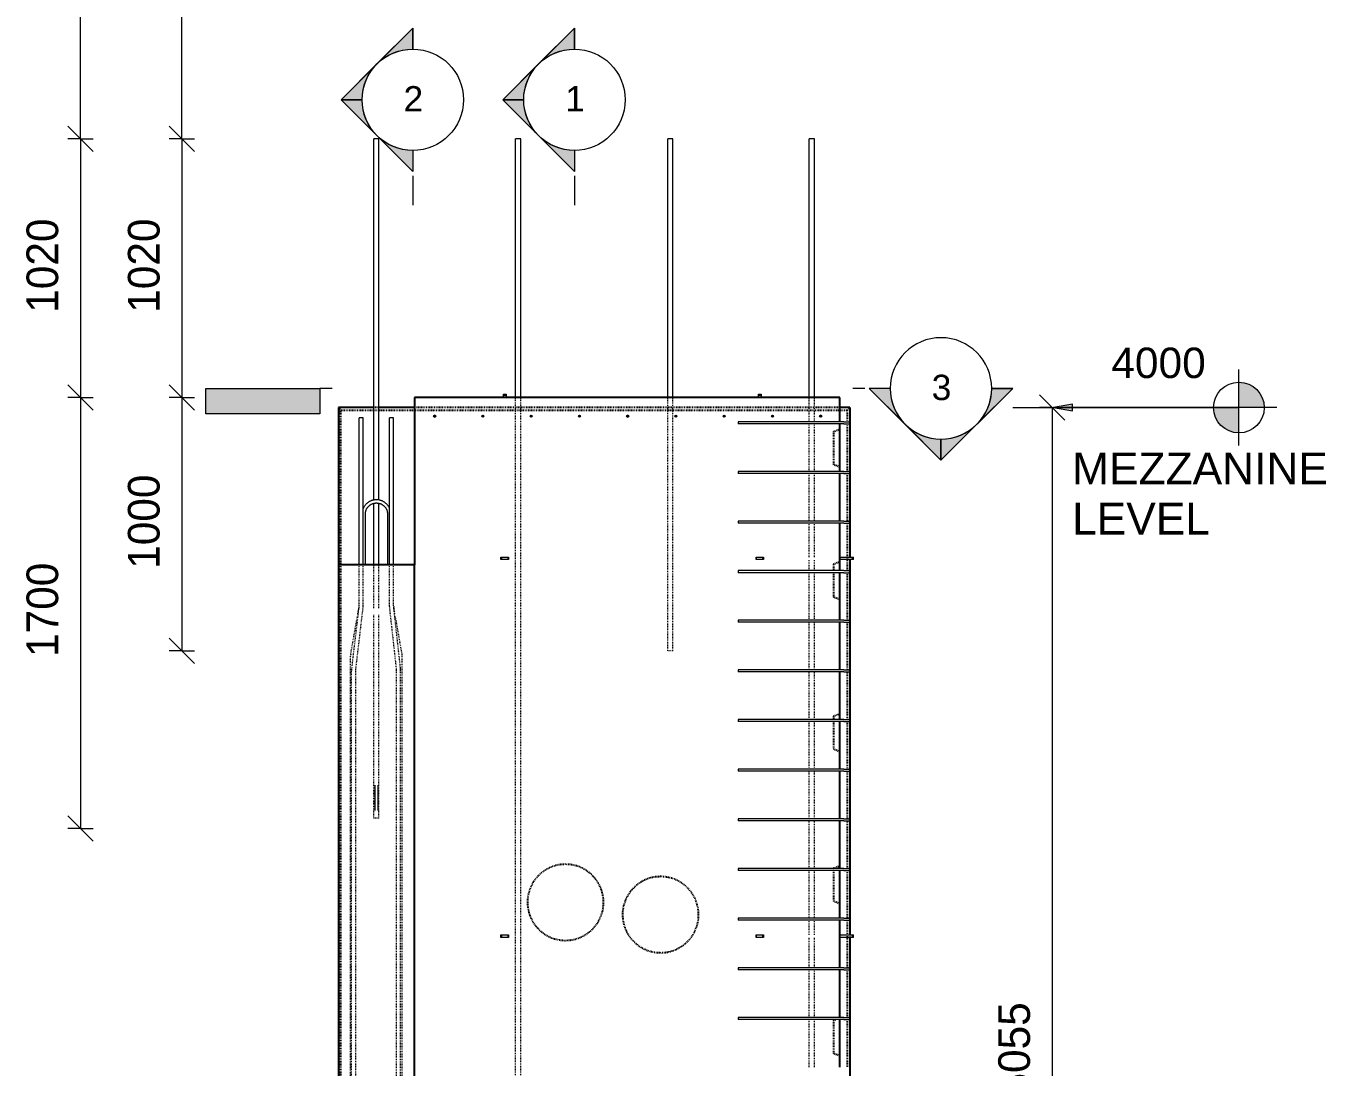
# Model space of a CAD drawing. Header units: millimetres. Extents: x 4007 to 19341, y -2650 to 9233.
# Drawn here: x 7607 to 12734, y 1059 to 5165 of the extents above; entities that cross this region are included whole.
import ezdxf

# ---------------------------------------------------------------- set-up
doc = ezdxf.new("R2010")
doc.units = ezdxf.units.MM
doc.linetypes.add('Dash', pattern=[6.36, 3.18, -3.18])
for name, color, linetype, lineweight in [('A-ANNO-DIMS', 211, 'Continuous', 9), ('A-ANNO-DIMS-50', 211, 'Continuous', 9), ('A-DETL-MBND', 5, 'Continuous', 18), ('A-GENM', 13, 'Continuous', 18), ('A-WALL', 113, 'Continuous', 25), ('A-WALL-HDLN', 110, 'Dash', 25), ('G-ANNO-DIMS', 111, 'Continuous', 9), ('G-ANNO-SYMB', 111, 'Continuous', 9), ('G-ANNO-TEXT', 231, 'Continuous', 9), ('S-RBAR', 171, 'Continuous', 18)]:
    doc.layers.add(name, color=color, linetype=linetype, lineweight=lineweight)
doc.styles.add('Arial', font='arial.ttf', dxfattribs={"height": 100})
doc.styles.add('Arial_1', font='arial.ttf', dxfattribs={"height": 125})
doc.styles.add('Arial_2', font='arial.ttf', dxfattribs={"height": 120})
doc.styles.add('Nirmala UI Semilight', font='NirmalaS.ttf', dxfattribs={"height": 125})
doc.dimstyles.new('Arrow_Filled_-_2_5_NI_UI', dxfattribs={"dimscale": 304.8, "dimtxt": 130.920493, "dimasz": 0.328084, "dimexe": 0.164042, "dimexo": 0.0625, "dimgap": 0.164042, "dimtad": 1, "dimdec": 4, "dimzin": 0, "dimdsep": 46, "dimtxsty": 'Nirmala UI Semilight', "dimblk1": 'OBLIQUE', "dimblk2": 'OBLIQUE', "dimsah": 1, "dimcen": 0.09, "dimazin": 0, "dimtfac": 1, "dimtdec": 4, "dimtix": 1, "dimtmove": 0, "dimatfit": 3, "dimfxl": 0.164042, "dimfxlon": 1, "dimtvp": 1, "dimtolj": 1, "dimtzin": 0, "dimarcsym": 2})

# ---------------------------------------------------------------- blocks, each defined once
blk = doc.blocks.new('12_7Ø_ Lifting Insert_COLUMN - 12_9Ø Lifting insert-1653057-Elevation Front')
at = {"layer": 'A-GENM'}
for p, q in [((8945.2, 3040), (8945.2, 3240)), ((9032.5, 3240), (9032.5, 3040))]:
    blk.add_line(p, q, dxfattribs=at)
at = {"layer": 'A-GENM', "flags": 128}
for points in [[(9040.7, 3262), (9039.8, 3264), (9038.8, 3266), (9037.7, 3268), (9036.5, 3269.9), (9035.3, 3271.8), (9034, 3273.7), (9032.6, 3275.4), (9031.2, 3277.2), (9029.6, 3278.8), (9028.1, 3280.4), (9026.4, 3282), (9024.7, 3283.4), (9022.9, 3284.8), (9021.1, 3286.2), (9019.2, 3287.4), (9017.3, 3288.6), (9015.4, 3289.7), (9013.4, 3290.7), (9011.3, 3291.7), (9009.2, 3292.5), (9007.1, 3293.3), (9005, 3294), (9002.8, 3294.6), (9000.6, 3295.1), (8998.4, 3295.5), (8996.2, 3295.9), (8993.9, 3296.1), (8991.7, 3296.3), (8989.4, 3296.3), (8987.2, 3296.3), (8984.9, 3296.2), (8982.7, 3296), (8980.4, 3295.7), (8978.2, 3295.3), (8976, 3294.9), (8973.8, 3294.3), (8971.7, 3293.7), (8969.5, 3292.9), (8967.4, 3292.1), (8965.4, 3291.2), (8963.3, 3290.3), (8961.3, 3289.2), (8959.4, 3288.1), (8957.5, 3286.8), (8955.6, 3285.6), (8953.8, 3284.2), (8952.1, 3282.8), (8950.4, 3281.3), (8948.8, 3279.7), (8947.3, 3278.1), (8945.8, 3276.4), (8944.3, 3274.6), (8943, 3272.8), (8941.7, 3271), (8940.5, 3269), (8939.4, 3267.1), (8938.4, 3265.1), (8937.4, 3263.1), (8936.8, 3261.6)], [(8945.2, 3240), (8945.2, 3241.7), (8945.3, 3243.5), (8945.5, 3245.2), (8945.7, 3247), (8946, 3248.7), (8946.4, 3250.4), (8946.9, 3252.1), (8947.4, 3253.7), (8948, 3255.4), (8948.6, 3257), (8949.3, 3258.6), (8950.1, 3260.2), (8950.9, 3261.7), (8951.8, 3263.2), (8952.8, 3264.6), (8953.8, 3266.1), (8954.9, 3267.4), (8956, 3268.8), (8957.2, 3270.1), (8958.4, 3271.3), (8959.7, 3272.5), (8961, 3273.6), (8962.4, 3274.7), (8963.8, 3275.8), (8965.2, 3276.7), (8966.7, 3277.6), (8968.2, 3278.5), (8969.8, 3279.3), (8971.4, 3280), (8973, 3280.7), (8974.6, 3281.3), (8976.3, 3281.8), (8978, 3282.3), (8979.7, 3282.7), (8981.4, 3283), (8983.1, 3283.3), (8984.8, 3283.5), (8986.6, 3283.6), (8988.3, 3283.6), (8990.1, 3283.6), (8991.8, 3283.5), (8993.6, 3283.4), (8995.3, 3283.2), (8997, 3282.9), (8998.7, 3282.5), (9000.4, 3282.1), (9002.1, 3281.6), (9003.7, 3281), (9005.4, 3280.4), (9007, 3279.7), (9008.5, 3278.9), (9010.1, 3278.1), (9011.6, 3277.2), (9013.1, 3276.3), (9014.5, 3275.3), (9015.9, 3274.2), (9017.2, 3273.1), (9018.5, 3272), (9019.8, 3270.7), (9021, 3269.5), (9022.1, 3268.2), (9023.2, 3266.8), (9024.3, 3265.4), (9025.3, 3264), (9026.2, 3262.5), (9027.1, 3261), (9027.9, 3259.4), (9028.6, 3257.9), (9029.3, 3256.3), (9029.9, 3254.6), (9030.5, 3253), (9031, 3251.3), (9031.4, 3249.6), (9031.7, 3247.9), (9032, 3246.2), (9032.2, 3244.4), (9032.4, 3242.7), (9032.4, 3240.9), (9032.5, 3240)]]:
    blk.add_lwpolyline(points, dxfattribs=at)
blk = doc.blocks.new('12_7Ø_ Lifting Insert_COLUMN - 12_9Ø Lifting insert-V1-Elevation Front')
at = {"layer": 'A-GENM', "flags": 128}
for points in [[(8982.5, 2170), (8982.5, 2170), (8982.5, 2169.8), (8982.5, 2169.6), (8982.5, 2169.4), (8982.5, 2169), (8982.5, 2168.6), (8982.5, 2168.1), (8982.5, 2167.5), (8982.5, 2166.8), (8982.5, 2166.1), (8982.5, 2165.2), (8982.5, 2164.3), (8982.5, 2163.4), (8982.5, 2162.4), (8982.5, 2161.3), (8982.5, 2160.1), (8982.5, 2158.9), (8982.5, 2157.6), (8982.5, 2156.2), (8982.5, 2154.8), (8982.5, 2153.4), (8982.5, 2151.9), (8982.5, 2150.3), (8982.5, 2148.7), (8982.5, 2147), (8982.5, 2145.3), (8982.5, 2143.6), (8982.5, 2141.8), (8982.5, 2140), (8982.5, 2138.1), (8982.5, 2136.2), (8982.5, 2134.3), (8982.5, 2132.4), (8982.5, 2130.5), (8982.5, 2128.5), (8982.5, 2126.5), (8982.5, 2124.5), (8982.5, 2122.5), (8982.5, 2120.5), (8982.5, 2118.5), (8982.5, 2116.5), (8982.5, 2114.6), (8982.5, 2112.6), (8982.5, 2110.6), (8982.5, 2108.6), (8982.5, 2106.7), (8982.5, 2104.8), (8982.5, 2102.9), (8982.5, 2101), (8982.5, 2099.2), (8982.5, 2097.4), (8982.5, 2095.6), (8982.5, 2093.9), (8982.5, 2092.2), (8982.5, 2090.6), (8982.5, 2089), (8982.5, 2087.4), (8982.5, 2085.9), (8982.5, 2084.5), (8982.5, 2083.1), (8982.5, 2081.8), (8982.5, 2080.5), (8982.5, 2079.4), (8982.5, 2078.2), (8982.5, 2077.2), (8982.5, 2076.2), (8982.5, 2075.2), (8982.5, 2074.4), (8982.5, 2073.6), (8982.5, 2072.9), (8982.5, 2072.3), (8982.5, 2071.7), (8982.5, 2071.2), (8982.5, 2070.8), (8982.5, 2070.5), (8982.5, 2070.3), (8982.5, 2070.1), (8982.5, 2070), (8982.5, 2070)], [(8995.2, 2070), (8995.2, 2070), (8995.2, 2070.2), (8995.2, 2070.4), (8995.2, 2070.6), (8995.2, 2071), (8995.2, 2071.4), (8995.2, 2071.9), (8995.2, 2072.5), (8995.2, 2073.2), (8995.2, 2073.9), (8995.2, 2074.8), (8995.2, 2075.7), (8995.2, 2076.6), (8995.2, 2077.6), (8995.2, 2078.7), (8995.2, 2079.9), (8995.2, 2081.1), (8995.2, 2082.4), (8995.2, 2083.8), (8995.2, 2085.2), (8995.2, 2086.6), (8995.2, 2088.1), (8995.2, 2089.7), (8995.2, 2091.3), (8995.2, 2093), (8995.2, 2094.7), (8995.2, 2096.4), (8995.2, 2098.2), (8995.2, 2100), (8995.2, 2101.9), (8995.2, 2103.8), (8995.2, 2105.7), (8995.2, 2107.6), (8995.2, 2109.5), (8995.2, 2111.5), (8995.2, 2113.5), (8995.2, 2115.5), (8995.2, 2117.5), (8995.2, 2119.5), (8995.2, 2121.5), (8995.2, 2123.5), (8995.2, 2125.4), (8995.2, 2127.4), (8995.2, 2129.4), (8995.2, 2131.4), (8995.2, 2133.3), (8995.2, 2135.2), (8995.2, 2137.1), (8995.2, 2139), (8995.2, 2140.8), (8995.2, 2142.6), (8995.2, 2144.4), (8995.2, 2146.1), (8995.2, 2147.8), (8995.2, 2149.4), (8995.2, 2151), (8995.2, 2152.6), (8995.2, 2154.1), (8995.2, 2155.5), (8995.2, 2156.9), (8995.2, 2158.2), (8995.2, 2159.5), (8995.2, 2160.6), (8995.2, 2161.8), (8995.2, 2162.8), (8995.2, 2163.8), (8995.2, 2164.8), (8995.2, 2165.6), (8995.2, 2166.4), (8995.2, 2167.1), (8995.2, 2167.7), (8995.2, 2168.3), (8995.2, 2168.8), (8995.2, 2169.2), (8995.2, 2169.5), (8995.2, 2169.7), (8995.2, 2169.9), (8995.2, 2170), (8995.2, 2170)]]:
    blk.add_lwpolyline(points, dxfattribs=at)
blk = doc.blocks.new('RR spread anchor face based - RR-SA-3_0-200-1726827-Elevation Front')
at = {"layer": 'A-GENM'}
for p, q in [((10815.8, 3070), (10865.8, 3070)), ((10865.8, 3060), (10815.8, 3060)), ((10865.8, 3070), (10870.8, 3070)), ((10865.8, 3060), (10865.8, 3070)), ((10870.8, 3060), (10865.8, 3060)), ((10870.8, 3060), (10870.8, 3070))]:
    blk.add_line(p, q, dxfattribs=at)
blk = doc.blocks.new('RR spread anchor face based - RR-SA-2_5-150-1726819-Elevation Front')
at = {"layer": 'A-GENM'}
for p, q in [((9479.8, 630), (9482.3, 630)), ((9479.8, 620), (9479.8, 630)), ((9482.3, 620), (9479.8, 620)), ((9482.3, 630), (9507.3, 630)), ((9482.3, 630), (9482.3, 620)), ((9507.3, 620), (9482.3, 620)), ((9507.3, 630), (9509.8, 630)), ((9507.3, 630), (9507.3, 620)), ((9509.8, 620), (9507.3, 620)), ((9509.8, 630), (9509.8, 620))]:
    blk.add_line(p, q, dxfattribs=at)
blk = doc.blocks.new('RR spread anchor face based - RR-SA-2_5-150-1876458-Elevation Front')
at = {"layer": 'A-GENM'}
for p, q in [((10485.8, 630), (10488.3, 630)), ((10485.8, 620), (10485.8, 630)), ((10488.3, 620), (10485.8, 620)), ((10488.3, 630), (10513.3, 630)), ((10488.3, 620), (10488.3, 630)), ((10513.3, 620), (10488.3, 620)), ((10513.3, 630), (10515.8, 630)), ((10513.3, 620), (10513.3, 630)), ((10515.8, 620), (10513.3, 620)), ((10515.8, 630), (10515.8, 620))]:
    blk.add_line(p, q, dxfattribs=at)
blk = doc.blocks.new('RR spread anchor face based - RR-SA-3_0-200-V2-Elevation Front')
at = {"layer": 'A-GENM'}
for p, q in [((9489.8, 3707.8), (9489.8, 3712.8)), ((9489.8, 3712.8), (9499.8, 3712.8)), ((9489.8, 3700), (9489.8, 3707.8)), ((9499.8, 3707.8), (9489.8, 3707.8)), ((9499.8, 3712.8), (9499.8, 3707.8)), ((9499.8, 3707.8), (9499.8, 3700))]:
    blk.add_line(p, q, dxfattribs=at)
blk = doc.blocks.new('Detail View - M_Section Tail - Filled Horizontal-14034-Elevation Front')
at = {"layer": 'G-ANNO-SYMB'}
blk.add_hatch(color=256, dxfattribs=at).paths.add_polyline_path([(8766.1, 3635.6), (8766.1, 3735.6), (8316.1, 3735.6), (8316.1, 3635.6)])
for p, q in [((8316.1, 3635.6), (8316.1, 3735.6)), ((8316.1, 3735.6), (8766.1, 3735.6)), ((8766.1, 3735.6), (8766.1, 3635.6)), ((8766.1, 3635.6), (8316.1, 3635.6))]:
    blk.add_line(p, q, dxfattribs=at)
blk = doc.blocks.new('Detail View - M_Section Head - Filled SHOP DWG-1002450-Elevation Front')
at = {"layer": 'G-ANNO-SYMB'}
h = blk.add_hatch(color=256, dxfattribs=at)
edge = h.paths.add_edge_path()
edge.add_line((10932.3, 3735.6), (11015.2, 3735.6))
edge.add_arc((11215.2, 3735.6), 200, 180, 225)
edge.add_line((11073.7, 3594.2), (10932.3, 3735.6))
h = blk.add_hatch(color=256, dxfattribs=at)
edge = h.paths.add_edge_path()
edge.add_line((11498, 3735.6), (11356.6, 3594.2))
edge.add_arc((11215.2, 3735.6), 200, 315, 360)
edge.add_line((11415.2, 3735.6), (11498, 3735.6))
h = blk.add_hatch(color=256, dxfattribs=at)
edge = h.paths.add_edge_path()
edge.add_line((11215.2, 3452.8), (11073.7, 3594.2))
edge.add_arc((11215.2, 3735.6), 200, 225, 270)
edge.add_line((11215.2, 3535.6), (11215.2, 3452.8))
h = blk.add_hatch(color=256, dxfattribs=at)
edge = h.paths.add_edge_path()
edge.add_line((11215.2, 3452.8), (11215.2, 3535.6))
edge.add_arc((11215.2, 3735.6), 200, 270, 315)
edge.add_line((11356.6, 3594.2), (11215.2, 3452.8))
for p, q in [((11215.2, 3452.8), (10932.3, 3735.6)), ((11015.2, 3735.6), (10932.3, 3735.6)), ((10932.3, 3735.6), (11073.7, 3594.2)), ((11015.2, 3735.6), (10932.3, 3735.6)), ((11215.2, 3452.8), (11498, 3735.6)), ((11356.6, 3594.2), (11498, 3735.6)), ((11415.2, 3735.6), (11498, 3735.6)), ((11498, 3735.6), (11415.2, 3735.6)), ((11073.7, 3594.2), (11215.2, 3452.8)), ((11215.2, 3452.8), (11356.6, 3594.2)), ((11215.2, 3535.6), (11215.2, 3452.8)), ((11215.2, 3452.8), (11215.2, 3535.6))]:
    blk.add_line(p, q, dxfattribs=at)
for start, end in [(360, 180), (180, 360), (180, 225), (315, 0), (225, 270), (270, 315)]:
    blk.add_arc((11215.2, 3735.6), 200, start, end, dxfattribs=at)
blk = doc.blocks.new('DIMBLOCK30-Elevation Front')
at = {"layer": 'A-ANNO-DIMS-50'}
for p, q in [((8221.6, 4720), (8171.6, 4770)), ((8221.6, 4720), (8171.6, 4720)), ((8221.6, 4720), (8221.6, 3700)), ((8221.6, 4720), (8271.6, 4670)), ((8221.6, 4720), (8271.6, 4720)), ((8221.6, 3700), (8171.6, 3750)), ((8221.6, 3700), (8171.6, 3700)), ((8221.6, 3700), (8271.6, 3650)), ((8221.6, 3700), (8271.6, 3700))]:
    blk.add_line(p, q, dxfattribs=at)
at = {"layer": 'A-ANNO-DIMS-50', "color": 0, "insert": (8008.6, 4033.9), "char_height": 125, "width": 422.754, "attachment_point": 1, "rotation": 90, "line_spacing_factor": 1.142579, "style": 'Nirmala UI Semilight'}
blk.add_mtext('1020', dxfattribs=at)
blk = doc.blocks.new('_Oblique')
at = {"color": 0, "linetype": 'ByBlock', "lineweight": -2}
blk.add_line((-0.5, -0.5), (0.5, 0.5), dxfattribs=at)
blk = doc.blocks.new('DIMBLOCK31-Elevation Front')
at = {"layer": 'A-ANNO-DIMS-50'}
for p, q in [((8221.6, 3700), (8171.6, 3750)), ((8221.6, 3700), (8171.6, 3700)), ((8221.6, 3700), (8221.6, 2700)), ((8221.6, 3700), (8271.6, 3650)), ((8221.6, 3700), (8271.6, 3700)), ((8221.6, 2700), (8171.6, 2750)), ((8221.6, 2700), (8171.6, 2700)), ((8221.6, 2700), (8271.6, 2650)), ((8221.6, 2700), (8271.6, 2700))]:
    blk.add_line(p, q, dxfattribs=at)
at = {"layer": 'A-ANNO-DIMS-50', "color": 0, "insert": (8008.6, 3023.9), "char_height": 125, "width": 422.754, "attachment_point": 1, "rotation": 90, "line_spacing_factor": 1.142579, "style": 'Nirmala UI Semilight'}
blk.add_mtext('1000', dxfattribs=at)
blk = doc.blocks.new('DIMBLOCK32-Elevation Front')
at = {"layer": 'A-ANNO-DIMS-50'}
for p, q in [((7821.6, 4720), (7771.6, 4770)), ((7821.6, 4720), (7771.6, 4720)), ((7821.6, 4720), (7821.6, 3700)), ((7821.6, 4720), (7871.6, 4670)), ((7821.6, 4720), (7871.6, 4720)), ((7821.6, 3700), (7771.6, 3750)), ((7821.6, 3700), (7771.6, 3700)), ((7821.6, 3700), (7871.6, 3650)), ((7821.6, 3700), (7871.6, 3700))]:
    blk.add_line(p, q, dxfattribs=at)
at = {"layer": 'A-ANNO-DIMS-50', "color": 0, "insert": (7608.6, 4033.9), "char_height": 125, "width": 422.754, "attachment_point": 1, "rotation": 90, "line_spacing_factor": 1.142579, "style": 'Nirmala UI Semilight'}
blk.add_mtext('1020', dxfattribs=at)
blk = doc.blocks.new('DIMBLOCK33-Elevation Front')
at = {"layer": 'A-ANNO-DIMS-50'}
for p, q in [((7821.6, 3700), (7771.6, 3750)), ((7821.6, 3700), (7771.6, 3700)), ((7821.6, 3700), (7821.6, 2000)), ((7821.6, 3700), (7871.6, 3650)), ((7821.6, 3700), (7871.6, 3700)), ((7821.6, 2000), (7771.6, 2050)), ((7821.6, 2000), (7771.6, 2000)), ((7821.6, 2000), (7871.6, 1950)), ((7821.6, 2000), (7871.6, 2000))]:
    blk.add_line(p, q, dxfattribs=at)
at = {"layer": 'A-ANNO-DIMS-50', "color": 0, "insert": (7608.6, 2676.2), "char_height": 125, "width": 417.041, "attachment_point": 1, "rotation": 90, "line_spacing_factor": 1.142579, "style": 'Nirmala UI Semilight'}
blk.add_mtext('1700', dxfattribs=at)
blk = doc.blocks.new('Spot Elevations - M_Spot Elevation - Target Filled-10609-Elevation Front')
at = {"layer": 'G-ANNO-DIMS'}
h = blk.add_hatch(color=256, dxfattribs=at)
edge = h.paths.add_edge_path()
edge.add_line((12390.3, 3660), (12490.3, 3660))
edge.add_arc((12390.3, 3660), 100, 0, 90)
edge.add_line((12390.3, 3760), (12390.3, 3660))
h = blk.add_hatch(color=256, dxfattribs=at)
edge = h.paths.add_edge_path()
edge.add_line((12390.3, 3660), (12290.3, 3660))
edge.add_arc((12390.3, 3660), 100, 180, 270)
edge.add_line((12390.3, 3560), (12390.3, 3660))
for p, q in [((12390.3, 3510), (12390.3, 3810)), ((12540.3, 3660), (11690.3, 3660))]:
    blk.add_line(p, q, dxfattribs=at)
blk.add_circle((12390.3, 3660), 100, dxfattribs=at)
blk = doc.blocks.new('DIMBLOCK76-Elevation Front')
at = {"layer": 'A-ANNO-DIMS-50'}
for p, q in [((11654.3, 3660), (11604.3, 3710)), ((11654.3, 3660), (11604.3, 3660)), ((11654.3, 3660), (11654.3, -1395)), ((11654.3, 3660), (11704.3, 3610)), ((11654.3, 3660), (11704.3, 3660)), ((11654.3, -1395), (11604.3, -1345)), ((11654.3, -1395), (11604.3, -1395)), ((11654.3, -1395), (11704.3, -1445)), ((11654.3, -1395), (11704.3, -1395))]:
    blk.add_line(p, q, dxfattribs=at)
at = {"layer": 'A-ANNO-DIMS-50', "color": 0, "insert": (11441.2, 942.1), "char_height": 125, "width": 457.032, "attachment_point": 1, "rotation": 90, "line_spacing_factor": 1.142579, "style": 'Nirmala UI Semilight'}
blk.add_mtext('5055', dxfattribs=at)

msp = doc.modelspace()

# ---------------------------------------------------------------- hatches: boundary and pattern name
at = {"layer": 'G-ANNO-DIMS'}
msp.add_hatch(color=256, dxfattribs=at).paths.add_polyline_path([(11658.80624, 3660.00172), (11733.80624, 3646.7772), (11733.80624, 3673.22625)])
at = {"layer": 'S-RBAR'}
h = msp.add_hatch(color=256, dxfattribs=at)
edge = h.paths.add_edge_path()
edge.add_arc((9218.4433, 3626), 4, 0, 360)
for points in [[(9218.4433, 3622), (9222.4433, 3626), (9218.4433, 3630), (9214.4433, 3626)], [(9408.73837, 3622), (9412.73837, 3626), (9408.73837, 3630), (9404.73837, 3626)], [(9599.03343, 3622), (9603.03343, 3626), (9599.03343, 3630), (9595.03343, 3626)], [(9789.3285, 3622), (9793.3285, 3626), (9789.3285, 3630), (9785.3285, 3626)], [(9979.62356, 3622), (9983.62356, 3626), (9979.62356, 3630), (9975.62356, 3626)], [(10169.91863, 3622), (10173.91863, 3626), (10169.91863, 3630), (10165.91863, 3626)], [(10360.2137, 3622), (10364.2137, 3626), (10360.2137, 3630), (10356.2137, 3626)], [(10550.50876, 3622), (10554.50876, 3626), (10550.50876, 3630), (10546.50876, 3626)], [(10740.80383, 3622), (10744.80383, 3626), (10740.80383, 3630), (10736.80383, 3626), (10738.2616, 3624.54223)]]:
    msp.add_hatch(color=256, dxfattribs=at).paths.add_polyline_path(points)
h = msp.add_hatch(color=256, dxfattribs=at)
edge = h.paths.add_edge_path()
edge.add_arc((9408.73837, 3626), 4, 0, 360)
h = msp.add_hatch(color=256, dxfattribs=at)
edge = h.paths.add_edge_path()
edge.add_arc((9599.03343, 3626), 4, 0, 360)
h = msp.add_hatch(color=256, dxfattribs=at)
edge = h.paths.add_edge_path()
edge.add_arc((9789.3285, 3626), 4, 0, 360)
h = msp.add_hatch(color=256, dxfattribs=at)
edge = h.paths.add_edge_path()
edge.add_arc((9979.62356, 3626), 4, 0, 360)
h = msp.add_hatch(color=256, dxfattribs=at)
edge = h.paths.add_edge_path()
edge.add_arc((10169.91863, 3626), 4, 0, 360)
h = msp.add_hatch(color=256, dxfattribs=at)
edge = h.paths.add_edge_path()
edge.add_arc((10360.2137, 3626), 4, 0, 360)
h = msp.add_hatch(color=256, dxfattribs=at)
edge = h.paths.add_edge_path()
edge.add_arc((10550.50876, 3626), 4, 0, 360)
h = msp.add_hatch(color=256, dxfattribs=at)
edge = h.paths.add_edge_path()
edge.add_arc((10740.80383, 3626), 4, 0, 360)

# ---------------------------------------------------------------- linework, layer by layer
at = {"layer": 'A-DETL-MBND'}
for p, q in [((7821.64871, 4720), (7821.64871, 5237.80668)), ((8221.64871, 4720), (8221.64871, 5237.80668)), ((11498.80624, 3660.00172), (11658.80624, 3660.00172))]:
    msp.add_line(p, q, dxfattribs=at)
at = {"layer": 'A-WALL'}
for p, q in [((10815.80383, 3700), (9138.8071, 3700)), ((9138.8071, 3700), (9138.8071, 3040)), ((10815.80383, 3604), (10815.80383, 3700)), ((8978.80383, 3660), (8838.80383, 3660)), ((8838.80383, 3660), (8838.80383, -1395)), ((9138.8071, 3660), (8998.80383, 3660)), ((10855.80383, 3660), (10815.80383, 3660)), ((10855.80383, 3660), (10855.80383, 3070)), ((10815.80383, 3408.2), (10815.80383, 3596)), ((10815.80383, 3212.4), (10815.80383, 3400.2)), ((10815.80383, 3016.6), (10815.80383, 3204.4)), ((9138.80383, 3040), (8838.80383, 3040)), ((9138.80383, -1395), (9138.80383, 3040)), ((10855.80383, 3060), (10855.80383, 1580)), ((10815.80383, 2820.8), (10815.80383, 3008.6)), ((10815.80383, 2625), (10815.80383, 2812.8)), ((10815.80383, 2429.2), (10815.80383, 2617)), ((10815.80383, 2233.4), (10815.80383, 2421.2)), ((10815.80383, 2037.6), (10815.80383, 2225.4)), ((10815.80383, 1841.8), (10815.80383, 2029.6)), ((10815.80383, 1646), (10815.80383, 1833.8)), ((10815.80383, 1450.2), (10815.80383, 1638)), ((10855.80383, 1570), (10855.80383, 630)), ((10815.80383, 1254.4), (10815.80383, 1442.2)), ((10815.80383, 1058.6), (10815.80383, 1246.4))]:
    msp.add_line(p, q, dxfattribs=at)
at = {"layer": 'A-WALL-HDLN'}
for p, q in [((8838.80469, 3660.00172), (8848.80641, 3650)), ((8848.80641, -1395), (8848.80641, 3650)), ((8848.80641, 3650), (10845.80125, 3650)), ((8998.75422, 3660), (8978.85344, 3660)), ((10815.80383, 3660), (9138.8071, 3660)), ((10845.80125, 3650), (10855.80297, 3660.00172)), ((10845.80125, 3650), (10845.80125, 3604)), ((10845.80125, 3596), (10845.80125, 3408.2)), ((10790.80383, 3565), (10815.80383, 3575)), ((10790.80383, 3565), (10790.80383, 3435)), ((10815.80383, 3425), (10790.80383, 3435)), ((10845.80125, 3400.2), (10845.80125, 3212.4)), ((10845.80125, 3204.4), (10845.80125, 3016.6)), ((10790.80383, 3042.5), (10815.80383, 3052.5)), ((10790.80383, 3042.5), (10790.80383, 3016.6)), ((10855.80383, 3069.95039), (10855.80383, 3060.04961)), ((10790.80383, 3008.6), (10790.80383, 2912.5)), ((10845.80125, 3008.6), (10845.80125, 2820.8)), ((10815.80383, 2902.5), (10790.80383, 2912.5)), ((10845.80125, 2812.8), (10845.80125, 2625)), ((10845.80125, 2617), (10845.80125, 2429.2)), ((10790.80383, 2442.5), (10815.80383, 2452.5)), ((10790.80383, 2442.5), (10790.80383, 2429.2)), ((10790.80383, 2421.2), (10790.80383, 2312.5)), ((10845.80125, 2421.2), (10845.80125, 2233.4)), ((10815.80383, 2302.5), (10790.80383, 2312.5)), ((10845.80125, 2225.4), (10845.80125, 2037.6)), ((10845.80125, 2029.6), (10845.80125, 1841.8)), ((10790.80383, 1842.5), (10815.80383, 1852.5)), ((10790.80383, 1842.5), (10790.80383, 1841.8)), ((10790.80383, 1833.8), (10790.80383, 1712.5)), ((10845.80125, 1833.8), (10845.80125, 1646)), ((10815.80383, 1702.5), (10790.80383, 1712.5)), ((10845.80125, 1638), (10845.80125, 1450.2)), ((10855.80383, 1579.95039), (10855.80383, 1570.04961)), ((10845.80125, 1442.2), (10845.80125, 1254.4)), ((10790.80383, 1242.5), (10800.55383, 1246.4)), ((10790.80383, 1242.5), (10790.80383, 1112.5)), ((10845.80125, 1246.4), (10845.80125, 1058.6)), ((10815.80383, 1102.5), (10790.80383, 1112.5))]:
    msp.add_line(p, q, dxfattribs=at)
for centre, start, end in [((9734.44152, 1708.17005), 0, 180), ((10109.44152, 1659.64725), 0, 180), ((9734.44152, 1708.17005), 180, 0), ((10109.44152, 1659.64725), 180, 0)]:
    msp.add_arc(centre, 150, start, end, dxfattribs=at)
at = {"layer": 'G-ANNO-DIMS'}
for p, q in [((11733.80624, 3673.22625), (11658.80624, 3660.00172)), ((11658.80624, 3660.00172), (11733.80624, 3646.7772)), ((11658.80624, 3660.00172), (11999.15247, 3660.00172)), ((11733.80624, 3646.7772), (11733.80624, 3673.22625)), ((11999.15247, 3660.00172), (12390.34617, 3660.00172))]:
    msp.add_line(p, q, dxfattribs=at)
at = {"layer": 'G-ANNO-SYMB'}
for p, q in [((9132.20069, 4574.11847), (9132.20069, 4458.26156)), ((9769.70069, 4574.11847), (9769.70069, 4458.26156)), ((8813.8765, 3735.596), (8766.14185, 3735.596)), ((10915.16656, 3735.596), (10867.43192, 3735.596))]:
    msp.add_line(p, q, dxfattribs=at)
at = {"layer": 'S-RBAR'}
for p, q in [((8998.80383, 4720), (8978.80383, 4720)), ((8978.80383, 3295.34853), (8978.80383, 4720)), ((8998.80383, 3295.35077), (8998.80383, 4720)), ((9557.80383, 4720), (9537.80383, 4720)), ((9537.80383, 3700), (9537.80383, 4720)), ((9557.80383, 3700), (9557.80383, 4720)), ((10157.80383, 4720), (10137.80383, 4720)), ((10137.80383, 3700), (10137.80383, 4720)), ((10157.80383, 3700), (10157.80383, 4720)), ((10715.80383, 4720), (10695.80383, 4720)), ((10695.80383, 3700), (10695.80383, 4720)), ((10715.80383, 3700), (10715.80383, 4720)), ((8936.71, 3620), (8920.71, 3620)), ((8920.71, 3040), (8920.71, 3620)), ((8936.71, 3040), (8936.71, 3620)), ((9056.71, 3620), (9040.71, 3620)), ((9040.71, 3040), (9040.71, 3620)), ((9056.71, 3040), (9056.71, 3620)), ((9218.4433, 3630), (9214.4433, 3626)), ((9214.4433, 3626), (9218.4433, 3622)), ((9222.4433, 3626), (9218.4433, 3630)), ((9218.4433, 3622), (9222.4433, 3626)), ((9408.73837, 3630), (9404.73837, 3626)), ((9404.73837, 3626), (9408.73837, 3622)), ((9412.73837, 3626), (9408.73837, 3630)), ((9408.73837, 3622), (9412.73837, 3626)), ((9599.03343, 3630), (9595.03343, 3626)), ((9595.03343, 3626), (9599.03343, 3622)), ((9603.03343, 3626), (9599.03343, 3630)), ((9599.03343, 3622), (9603.03343, 3626)), ((9789.3285, 3630), (9785.3285, 3626)), ((9785.3285, 3626), (9789.3285, 3622)), ((9793.3285, 3626), (9789.3285, 3630)), ((9789.3285, 3622), (9793.3285, 3626)), ((9979.62356, 3630), (9975.62356, 3626)), ((9975.62356, 3626), (9979.62356, 3622)), ((9983.62356, 3626), (9979.62356, 3630)), ((9979.62356, 3622), (9983.62356, 3626)), ((10169.91863, 3630), (10165.91863, 3626)), ((10165.91863, 3626), (10169.91863, 3622)), ((10173.91863, 3626), (10169.91863, 3630)), ((10169.91863, 3622), (10173.91863, 3626)), ((10360.2137, 3630), (10356.2137, 3626)), ((10356.2137, 3626), (10360.2137, 3622)), ((10364.2137, 3626), (10360.2137, 3630)), ((10360.2137, 3622), (10364.2137, 3626)), ((10831.80383, 3604), (10415.80383, 3604)), ((10415.80383, 3604), (10415.80383, 3596)), ((10831.80383, 3596), (10415.80383, 3596)), ((10550.50876, 3630), (10546.50876, 3626)), ((10546.50876, 3626), (10550.50876, 3622)), ((10554.50876, 3626), (10550.50876, 3630)), ((10550.50876, 3622), (10554.50876, 3626)), ((10740.80383, 3630), (10736.80383, 3626)), ((10736.80383, 3626), (10738.2616, 3624.54223)), ((10738.2616, 3624.54223), (10740.80383, 3622)), ((10744.80383, 3626), (10740.80383, 3630)), ((10740.80383, 3622), (10744.80383, 3626)), ((10831.80383, 3604), (10851.80383, 3604)), ((10831.80383, 3596), (10851.80383, 3596)), ((10831.80383, 3408.2), (10415.80383, 3408.2)), ((10415.80383, 3408.2), (10415.80383, 3400.2)), ((10831.80383, 3400.2), (10415.80383, 3400.2)), ((10831.80383, 3408.2), (10851.80383, 3408.2)), ((10831.80383, 3400.2), (10851.80383, 3400.2)), ((8978.80383, 3040), (8978.80383, 3282.70351)), ((8998.80383, 3040), (8998.80383, 3282.6235)), ((10831.80383, 3212.4), (10415.80383, 3212.4)), ((10415.80383, 3212.4), (10415.80383, 3204.4)), ((10831.80383, 3204.4), (10415.80383, 3204.4)), ((10831.80383, 3212.4), (10851.80383, 3212.4)), ((10831.80383, 3204.4), (10851.80383, 3204.4)), ((10831.80383, 3016.6), (10415.80383, 3016.6)), ((10415.80383, 3016.6), (10415.80383, 3008.6)), ((10831.80383, 3008.6), (10415.80383, 3008.6)), ((10831.80383, 3016.6), (10851.80383, 3016.6)), ((10831.80383, 3008.6), (10851.80383, 3008.6)), ((10831.80383, 2820.8), (10415.80383, 2820.8)), ((10415.80383, 2820.8), (10415.80383, 2812.8)), ((10831.80383, 2820.8), (10851.80383, 2820.8)), ((10831.80383, 2812.8), (10415.80383, 2812.8)), ((10831.80383, 2812.8), (10851.80383, 2812.8)), ((10831.80383, 2625), (10415.80383, 2625)), ((10415.80383, 2625), (10415.80383, 2617)), ((10831.80383, 2617), (10415.80383, 2617)), ((10831.80383, 2625), (10851.80383, 2625)), ((10831.80383, 2617), (10851.80383, 2617)), ((10831.80383, 2429.2), (10415.80383, 2429.2)), ((10415.80383, 2429.2), (10415.80383, 2421.2)), ((10831.80383, 2421.2), (10415.80383, 2421.2)), ((10831.80383, 2429.2), (10851.80383, 2429.2)), ((10831.80383, 2421.2), (10851.80383, 2421.2)), ((10831.80383, 2233.4), (10415.80383, 2233.4)), ((10415.80383, 2233.4), (10415.80383, 2225.4)), ((10831.80383, 2225.4), (10415.80383, 2225.4)), ((10831.80383, 2233.4), (10851.80383, 2233.4)), ((10831.80383, 2225.4), (10851.80383, 2225.4)), ((10831.80383, 2037.6), (10415.80383, 2037.6)), ((10415.80383, 2037.6), (10415.80383, 2029.6)), ((10831.80383, 2029.6), (10415.80383, 2029.6)), ((10831.80383, 2037.6), (10851.80383, 2037.6)), ((10831.80383, 2029.6), (10851.80383, 2029.6)), ((10831.80383, 1841.8), (10415.80383, 1841.8)), ((10415.80383, 1841.8), (10415.80383, 1833.8)), ((10831.80383, 1833.8), (10415.80383, 1833.8)), ((10831.80383, 1841.8), (10851.80383, 1841.8)), ((10831.80383, 1833.8), (10851.80383, 1833.8)), ((10831.80383, 1646), (10415.80383, 1646)), ((10415.80383, 1646), (10415.80383, 1638)), ((10831.80383, 1646), (10851.80383, 1646)), ((10831.80383, 1638), (10415.80383, 1638)), ((10831.80383, 1638), (10851.80383, 1638)), ((10831.80383, 1450.2), (10415.80383, 1450.2)), ((10415.80383, 1450.2), (10415.80383, 1442.2)), ((10831.80383, 1442.2), (10415.80383, 1442.2)), ((10831.80383, 1450.2), (10851.80383, 1450.2)), ((10831.80383, 1442.2), (10851.80383, 1442.2)), ((10831.80383, 1254.4), (10415.80383, 1254.4)), ((10415.80383, 1254.4), (10415.80383, 1246.4)), ((10831.80383, 1246.4), (10415.80383, 1246.4)), ((10831.80383, 1254.4), (10851.80383, 1254.4)), ((10831.80383, 1246.4), (10851.80383, 1246.4))]:
    msp.add_line(p, q, dxfattribs=at)
at = {"layer": 'S-RBAR', "linetype": 'Dash'}
for p, q in [((9537.80383, 73.54951), (9537.80383, 3699.95039)), ((9557.80383, 73.54951), (9557.80383, 3699.95039)), ((10137.80383, 2700), (10137.80383, 3699.95039)), ((10157.80383, 2700), (10157.80383, 3699.95039)), ((10695.80383, 3604), (10695.80383, 3699.95039)), ((10715.80383, 3604), (10715.80383, 3699.95039)), ((10695.80383, 3408.2), (10695.80383, 3596)), ((10715.80383, 3408.2), (10715.80383, 3596)), ((10695.80383, 3212.4), (10695.80383, 3400.2)), ((10715.80383, 3212.4), (10715.80383, 3400.2)), ((10695.80383, 3070), (10695.80383, 3204.4)), ((10715.80383, 3070), (10715.80383, 3204.4)), ((8920.71, 2878.64344), (8920.71, 3039.95039)), ((8936.71, 2878.64344), (8936.71, 3039.95039)), ((8978.80383, 2868.9928), (8978.80383, 3039.95039)), ((8998.80383, 2868.9928), (8998.80383, 3039.95039)), ((9040.71, 2878.64344), (9040.71, 3039.95039)), ((9056.71, 2878.64344), (9056.71, 3039.95039)), ((10695.80383, 3016.6), (10695.80383, 3060)), ((10715.80383, 3016.6), (10715.80383, 3060)), ((10695.80383, 2820.8), (10695.80383, 3008.6)), ((10715.80383, 2820.8), (10715.80383, 3008.6)), ((8891.48287, 2627.89687), (8920.35848, 2872.6349)), ((8915.47129, 2846.13363), (8920.22385, 2873.0867)), ((8920.35848, 2872.6349), (8920.70862, 2878.26551)), ((8920.70862, 2878.26551), (8920.71, 2878.64344)), ((8936.24827, 2870.76013), (8936.47913, 2874.70179)), ((8936.47913, 2874.70179), (8936.71, 2878.64344)), ((9040.92562, 2874.72932), (9040.71, 2878.64344)), ((9041.14123, 2870.8152), (9040.92562, 2874.72932)), ((9056.71131, 2878.26204), (9056.71, 2878.64344)), ((9057.04363, 2872.57983), (9056.71131, 2878.26204)), ((9083.68709, 2632.4754), (9057.04363, 2872.57983)), ((9061.9487, 2846.13363), (9057.19615, 2873.0867)), ((8887.43923, 2687.15588), (8913.30824, 2833.86637)), ((8907.37266, 2626.0221), (8936.24827, 2870.76013)), ((8978.80383, 2040), (8978.80383, 2842.14503)), ((8998.80383, 2040), (8998.80383, 2842.4121)), ((9067.7847, 2630.71077), (9041.14123, 2870.8152)), ((9089.98077, 2687.15588), (9064.11175, 2833.86637)), ((10695.80383, 2625), (10695.80383, 2812.8)), ((10715.80383, 2625), (10715.80383, 2812.8)), ((8886.71, 11.63663), (8886.71, 2678.82077)), ((9090.71, 11.63663), (9090.71, 2678.82077)), ((10157.80383, 2700), (10137.80383, 2700)), ((8891.02114, 2620.01356), (8891.25201, 2623.95521)), ((8891.02114, 73.85241), (8891.02114, 2620.01356)), ((8891.25201, 2623.95521), (8891.48287, 2627.89687)), ((8907.02114, 2620.01356), (8907.33026, 2625.65093)), ((8907.02114, 73.85241), (8907.02114, 2620.01356)), ((8907.33026, 2625.65093), (8907.37266, 2626.0221)), ((9067.82494, 2630.33621), (9067.7847, 2630.71077)), ((9068.11833, 2624.64715), (9067.82494, 2630.33621)), ((9068.11833, 68.95024), (9068.11833, 2624.64715)), ((9083.90271, 2628.56127), (9083.68709, 2632.4754)), ((9084.11833, 2624.64715), (9083.90271, 2628.56127)), ((9084.11833, 68.95024), (9084.11833, 2624.64715)), ((10695.80383, 2429.2), (10695.80383, 2617)), ((10715.80383, 2429.2), (10715.80383, 2617)), ((10695.80383, 2233.4), (10695.80383, 2421.2)), ((10715.80383, 2233.4), (10715.80383, 2421.2)), ((10695.80383, 2037.6), (10695.80383, 2225.4)), ((10715.80383, 2037.6), (10715.80383, 2225.4)), ((8998.80383, 2040), (8978.80383, 2040)), ((10695.80383, 1841.8), (10695.80383, 2029.6)), ((10715.80383, 1841.8), (10715.80383, 2029.6)), ((10695.80383, 1646), (10695.80383, 1833.8)), ((10715.80383, 1646), (10715.80383, 1833.8)), ((10695.80383, 1580), (10695.80383, 1638)), ((10715.80383, 1580), (10715.80383, 1638)), ((10695.80383, 1450.2), (10695.80383, 1570)), ((10715.80383, 1450.2), (10715.80383, 1570)), ((10695.80383, 1254.4), (10695.80383, 1442.2)), ((10715.80383, 1254.4), (10715.80383, 1442.2)), ((10695.80383, 1058.6), (10695.80383, 1246.4)), ((10715.80383, 1058.6), (10715.80383, 1246.4))]:
    msp.add_line(p, q, dxfattribs=at)
at = {"layer": 'S-RBAR'}
for centre in [(9218.4433, 3626), (9408.73837, 3626), (9599.03343, 3626), (9789.3285, 3626), (9979.62356, 3626), (10169.91863, 3626), (10360.2137, 3626), (10550.50876, 3626), (10740.80383, 3626)]:
    msp.add_circle(centre, 4, dxfattribs=at)
for centre, start, end in [((10851.80383, 3600), 75, 90), ((10851.80383, 3600), 270, 90), ((10851.80383, 3600), 15, 60), ((10851.80383, 3600), 300, 345), ((10851.80383, 3404.2), 75, 90), ((10851.80383, 3404.2), 270, 90), ((10851.80383, 3404.2), 15, 60), ((10851.80383, 3404.2), 300, 345), ((10851.80383, 3208.4), 75, 90), ((10851.80383, 3208.4), 270, 90), ((10851.80383, 3208.4), 15, 60), ((10851.80383, 3208.4), 300, 345), ((10851.80383, 3012.6), 75, 90), ((10851.80383, 3012.6), 270, 90), ((10851.80383, 3012.6), 15, 60), ((10851.80383, 3012.6), 302.616019, 345), ((10851.80383, 2816.8), 75, 90), ((10851.80383, 2816.8), 270, 90), ((10851.80383, 2816.8), 15, 60), ((10851.80383, 2816.8), 300, 345), ((10851.80383, 2621), 75, 90), ((10851.80383, 2621), 270, 90), ((10851.80383, 2621), 15, 60), ((10851.80383, 2621), 300, 345), ((10851.80383, 2425.2), 75, 90), ((10851.80383, 2425.2), 270, 90), ((10851.80383, 2425.2), 15, 60), ((10851.80383, 2425.2), 300, 345), ((10851.80383, 2229.4), 75, 90), ((10851.80383, 2229.4), 270, 90), ((10851.80383, 2229.4), 15, 60), ((10851.80383, 2229.4), 300, 345), ((10851.80383, 2033.6), 75, 90), ((10851.80383, 2033.6), 270, 90), ((10851.80383, 2033.6), 15, 60), ((10851.80383, 2033.6), 300, 345), ((10851.80383, 1837.8), 75, 90), ((10851.80383, 1837.8), 270, 90), ((10851.80383, 1837.8), 15, 60), ((10851.80383, 1837.8), 300, 345), ((10851.80383, 1642), 75, 90), ((10851.80383, 1642), 270, 90), ((10851.80383, 1642), 15, 60), ((10851.80383, 1642), 300, 345), ((10851.80383, 1446.2), 75, 90), ((10851.80383, 1446.2), 270, 90), ((10851.80383, 1446.2), 15, 60), ((10851.80383, 1446.2), 300, 345), ((10851.80383, 1250.4), 75, 90), ((10851.80383, 1250.4), 270, 90), ((10851.80383, 1250.4), 15, 60), ((10851.80383, 1250.4), 300, 345)]:
    msp.add_arc(centre, 4, start, end, dxfattribs=at)
at = {"layer": 'S-RBAR', "linetype": 'Dash'}
for centre, radius, start, end in [((8888.71, 2878.64344), 32, 350, 352.94332427), ((8888.71, 2878.64344), 48, 354.78969533, 356.02297845), ((9088.71, 2878.64344), 32, 186.72507542, 190), ((8934.71, 2678.82077), 48, 170, 180), ((9042.71, 2678.82077), 48, 0, 10)]:
    msp.add_arc(centre, radius, start, end, dxfattribs=at)

# ---------------------------------------------------------------- block references
at = {"layer": 'A-GENM'}
for name, p in [('RR spread anchor face based - RR-SA-3_0-200-V2-Elevation Front', (0, 0)), ('RR spread anchor face based - RR-SA-3_0-200-V2-Elevation Front', (1006, 0)), ('12_7Ø_ Lifting Insert_COLUMN - 12_9Ø Lifting insert-1653057-Elevation Front', (0, 0)), ('RR spread anchor face based - RR-SA-3_0-200-1726827-Elevation Front', (0, 0)), ('12_7Ø_ Lifting Insert_COLUMN - 12_9Ø Lifting insert-V1-Elevation Front', (0, 0)), ('RR spread anchor face based - RR-SA-3_0-200-1726827-Elevation Front', (0, -1490))]:
    msp.add_blockref(name, p, dxfattribs=at)
at = {"layer": 'A-GENM', "rotation": 180}
for name, p in [('RR spread anchor face based - RR-SA-2_5-150-1876458-Elevation Front', (19995.60766, 3690)), ('RR spread anchor face based - RR-SA-2_5-150-1726819-Elevation Front', (19995.60766, 3690)), ('RR spread anchor face based - RR-SA-2_5-150-1876458-Elevation Front', (19995.60766, 2200)), ('RR spread anchor face based - RR-SA-2_5-150-1726819-Elevation Front', (19995.60766, 2200))]:
    msp.add_blockref(name, p, dxfattribs=at)
at = {"layer": 'G-ANNO-DIMS'}
msp.add_blockref('Spot Elevations - M_Spot Elevation - Target Filled-10609-Elevation Front', (0, 0), dxfattribs=at)
at = {"layer": 'G-ANNO-SYMB', "extrusion": (0, 0, -1), "rotation": 90.00000000000038}
for p in [(-5396.60469, -6341.04809), (-6034.10469, -6341.04809)]:
    msp.add_blockref('Detail View - M_Section Head - Filled SHOP DWG-1002450-Elevation Front', p, dxfattribs=at)
at = {"layer": 'G-ANNO-SYMB'}
for name in ['Detail View - M_Section Head - Filled SHOP DWG-1002450-Elevation Front', 'Detail View - M_Section Tail - Filled Horizontal-14034-Elevation Front']:
    msp.add_blockref(name, (0, 0), dxfattribs=at)

# ---------------------------------------------------------------- texts
at = {"layer": 'G-ANNO-SYMB', "char_height": 100, "width": 96.2025, "attachment_point": 1, "style": 'Arial'}
for s, insert in [('2', (9095.50922, 4927.95232)), ('1', (9733.00922, 4927.95232)), ('3', (11178.47509, 3789.42985))]:
    msp.add_mtext(s, dxfattribs=dict(at, insert=insert))
at = {"layer": 'G-ANNO-TEXT', "color": 7, "char_height": 125, "attachment_point": 1, "style": 'Arial_1'}
for s, insert, width in [('MEZZANINE', (11732.41256, 3482.65), 1214.5565625), ('LEVEL', (11732.41256, 3284.2125), 653.3753125)]:
    msp.add_mtext(s, dxfattribs=dict(at, insert=insert, width=width))

# ---------------------------------------------------------------- dimensions: what is measured, and where the dimension line sits
at = {"layer": 'A-ANNO-DIMS'}
for base, p1, p2, override, picture, middle in [((7821.64871, 3700), (7871.64871, 4720), (7871.64871, 3700), {"dimpost": '<>', "dimfxl": 1020}, 'DIMBLOCK32-Elevation Front', (7706.70798, 4210)), ((8221.64871, 3700), (8271.64871, 4720), (8271.64871, 3700), {"dimpost": '<>', "dimfxl": 1020}, 'DIMBLOCK30-Elevation Front', (8106.70798, 4210)), ((7821.64871, 2000), (7871.64871, 3700), (7871.64871, 2000), {"dimpost": '<>', "dimfxl": 1700}, 'DIMBLOCK33-Elevation Front', (7706.70798, 2850)), ((8221.64871, 2700), (8271.64871, 3700), (8271.64871, 2700), {"dimpost": '<>', "dimfxl": 1000}, 'DIMBLOCK31-Elevation Front', (8106.70798, 3200)), ((11654.2932, -1395), (11704.2932, 3660.00172), (11704.2932, -1395), {"dimpost": '<>', "dimfxl": 5055.001722}, 'DIMBLOCK76-Elevation Front', (11539.70115, 1132.50086))]:
    dim = msp.add_linear_dim(base=base, p1=p1, p2=p2, angle=90, dimstyle='Arrow_Filled_-_2_5_NI_UI', override=override, dxfattribs=at)
    dim.commit()
    dim.dimension.update_dxf_attribs({"geometry": picture, "text_midpoint": middle})

# ---------------------------------------------------------------- next in the draw order: texts
at = {"layer": 'G-ANNO-DIMS', "insert": (11886.75363, 3896.43995), "char_height": 120, "width": 446.622108, "attachment_point": 1, "line_spacing_factor": 0.941778, "style": 'Arial_2', "bg_fill": 3, "box_fill_scale": 0, "bg_fill_color": 256, "bg_fill_true_color": 3254780160, "bg_fill_transparency": 256}
msp.add_mtext('4000', dxfattribs=at)

doc.saveas('drawing.dxf')
